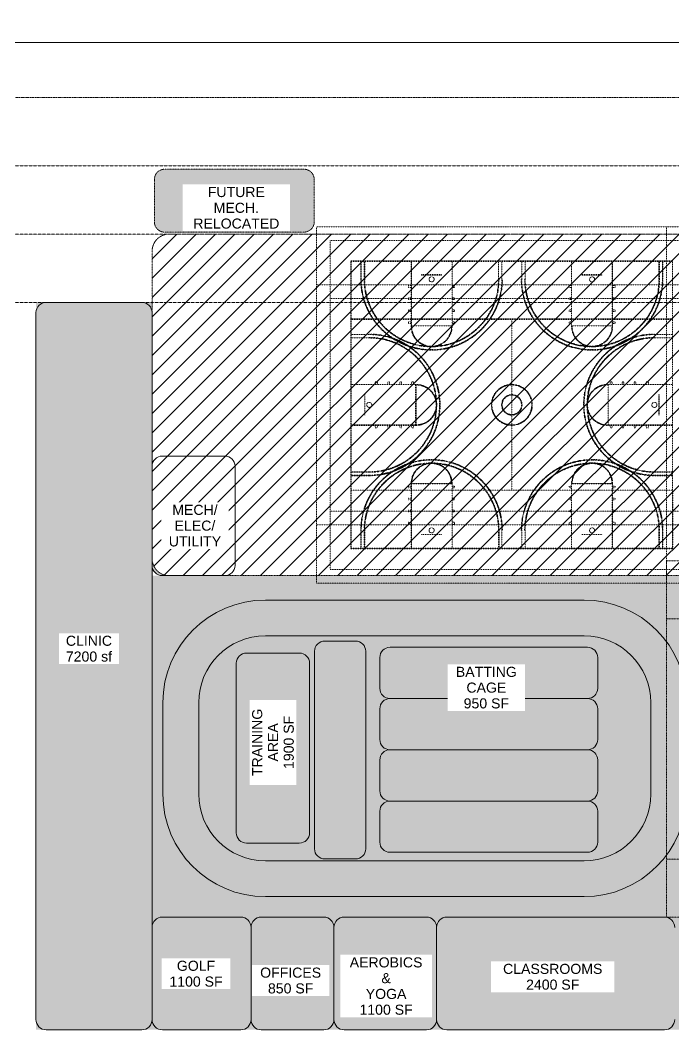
# Model space of a CAD drawing. Header units: inches. Extents: x 15868 to 47478, y -26121 to 7059.
# Drawn here: x 22333 to 24630, y -22746 to -19198 of the extents above; entities that cross this region are included whole.
import ezdxf

# ---------------------------------------------------------------- set-up
doc = ezdxf.new("R2010")
doc.units = ezdxf.units.IN
doc.header["$MEASUREMENT"] = 0
for name, pattern in [('Center', [1.25, 0.25, -0.1875, 0.625, -0.1875]), ('Dash 1_16_', [0.125, 0.0625, -0.0625]), ('Hidden', [0.28125, 0.1875, -0.09375]), ('Hidden 1_8_', [0.1875, 0.125, -0.0625])]:
    doc.linetypes.add(name, pattern=pattern)
for name, color, linetype, lineweight in [('A-ANNO-DIMS', 211, 'Continuous', 9), ('A-ANNO-DIMS-384', 211, 'Continuous', 9), ('A-DETL', 90, 'Continuous', 9), ('A-DETL-GENF', 92, 'Continuous', 9), ('A-DETL-HDLN', 90, 'Hidden 1_8_', 9), ('A-DETL-WIDE', 214, 'Continuous', 15), ('G-ANNO-TEXT', 231, 'Continuous', 9)]:
    doc.layers.add(name, color=color, linetype=linetype, lineweight=lineweight)
doc.styles.add('Arial', font='arial.ttf', dxfattribs={"height": 35.407186})
doc.dimstyles.new('Linear_-_3_32__Arial', dxfattribs={"dimscale": 12, "dimtxt": 36, "dimasz": 4, "dimexe": 3, "dimexo": 2, "dimgap": 2, "dimtad": 1, "dimdec": 0, "dimzin": 1, "dimdsep": 46, "dimlunit": 4, "dimtxsty": 'Arial', "dimblk1": 'OBLIQUE', "dimblk2": 'OBLIQUE', "dimsah": 1, "dimcen": 0.09, "dimdle": 3, "dimazin": 0, "dimtfac": 1, "dimtdec": 4, "dimtix": 1, "dimtmove": 0, "dimatfit": 3, "dimfxl": 1, "dimtvp": 1, "dimtfill": 1, "dimfrac": 2, "dimtolj": 1, "dimtzin": 0, "dimarcsym": 2})

# ---------------------------------------------------------------- blocks, each defined once
blk = doc.blocks.new('DIMBLOCK3-Level 1')
at = {"layer": 'A-ANNO-DIMS-384'}
for p, q in [((21068.4, -19446.1), (21068.4, -19241.2)), ((29109, -19446.1), (29109, -19241.2)), ((21032.4, -19277.2), (29145, -19277.2)), ((21068.4, -19277.2), (21068.4, -19446.1)), ((29109, -19277.2), (29109, -19446.1))]:
    blk.add_line(p, q, dxfattribs=at)
at = {"layer": 'A-ANNO-DIMS-384', "lineweight": 50}
for p, q in [((21068.4, -19277.2), (21092.4, -19253.2)), ((29109, -19277.2), (29133, -19253.2)), ((21068.4, -19277.2), (21044.4, -19301.2)), ((29109, -19277.2), (29085, -19301.2))]:
    blk.add_line(p, q, dxfattribs=at)
at = {"layer": 'A-ANNO-DIMS-384', "color": 0, "insert": (24998.7, -19207.2), "char_height": 35.41, "width": 216, "attachment_point": 1, "line_spacing_factor": 0.938532, "style": 'Arial', "bg_fill": 3, "box_fill_scale": 1.25, "bg_fill_color": 0, "bg_fill_transparency": 0}
blk.add_mtext('670\' - 1"', dxfattribs=at)
blk = doc.blocks.new('_Oblique')
at = {"color": 0, "linetype": 'ByBlock', "lineweight": -2}
blk.add_line((-0.5, -0.5), (0.5, 0.5), dxfattribs=at)

msp = doc.modelspace()

# ---------------------------------------------------------------- hatches: boundary and pattern name
at = {"layer": 'A-DETL-GENF'}
for color, points in [(7, [(22856.8, -19943.1), (23330.1, -19943.1), (23334.1, -19942.8), (23338.1, -19942.2), (23342, -19941), (23345.7, -19939.5), (23349.3, -19937.5), (23352.6, -19935.2), (23355.6, -19932.5), (23358.3, -19929.5), (23360.6, -19926.2), (23362.5, -19922.7), (23364.1, -19919), (23365.2, -19915.1), (23365.9, -19911.1), (23366.1, -19907.1), (23366.1, -19758.1), (23365.9, -19754), (23365.2, -19750), (23364.1, -19746.2), (23362.5, -19742.4), (23360.6, -19738.9), (23358.3, -19735.6), (23355.6, -19732.6), (23352.6, -19729.9), (23349.3, -19727.6), (23345.7, -19725.6), (23342, -19724.1), (23338.1, -19723), (23334.1, -19722.3), (23330.1, -19722.1), (22840.4, -19722.1), (22836.4, -19722.3), (22832.4, -19723), (22828.5, -19724.1), (22824.8, -19725.6), (22821.2, -19727.6), (22817.9, -19729.9), (22814.9, -19732.6), (22812.2, -19735.6), (22809.9, -19738.9), (22808, -19742.4), (22806.4, -19746.2), (22805.3, -19750), (22804.6, -19754), (22804.4, -19758.1), (22804.4, -19907.1), (22804.6, -19911.1), (22805.3, -19915.1), (22806.4, -19919), (22808, -19922.7), (22809.9, -19926.2), (22812.2, -19929.5), (22814.9, -19932.5), (22817.9, -19935.2), (22821.2, -19937.5), (22824.8, -19939.5), (22828.5, -19941), (22832.4, -19942.2), (22836.4, -19942.8), (22840.4, -19943.1), (22856.4, -19943.1)]), (7, [(24636.3, -22746.1), (26264.4, -22746.1), (26264.4, -22350.1), (25975.4, -22350.1), (25975.4, -21210.1), (25975.2, -21204.8), (25974.5, -21199.6), (25973.3, -21194.5), (25971.8, -21189.5), (25969.8, -21184.7), (25967.4, -21180.1), (25964.5, -21175.6), (25961.4, -21171.5), (25957.8, -21167.6), (25954, -21164.1), (25949.8, -21160.9), (25945.4, -21158.1), (25940.7, -21155.7), (25935.9, -21153.7), (25930.9, -21152.1), (25925.8, -21151), (25920.6, -21150.3), (25915.4, -21150.1), (22796.4, -21150.1), (22796.4, -20190.1), (22388.4, -20190.1), (22388.4, -22746.1), (24633.7, -22746.1)]), (8, [(22832.4, -21150.1), (22856.4, -21150.1), (22851.2, -21149.8), (22846, -21149.1), (22840.9, -21148), (22835.9, -21146.4), (22831, -21144.4), (22826.4, -21142), (22822, -21139.2), (22817.8, -21136), (22814, -21132.5), (22810.4, -21128.6), (22806.9, -21124), (22804.2, -21119.7), (22801.4, -21114.1), (22799.8, -21110), (22798.4, -21105.6), (22797.3, -21100.5), (22796.6, -21095.3), (22796.4, -21090.1), (22796.5, -21115.4), (22796.6, -21118.1), (22797.3, -21122.1), (22798.4, -21126), (22800, -21129.7), (22801.9, -21133.2), (22804.2, -21136.5), (22806.9, -21139.5), (22809.9, -21142.2), (22813.2, -21144.5), (22816.8, -21146.5), (22822, -21148.5), (22824.4, -21149.2), (22828.4, -21149.8)])]:
    msp.add_hatch(color=color, dxfattribs=at).paths.add_polyline_path(points, flags=0)
h = msp.add_hatch(dxfattribs=at)
h.set_pattern_fill('FP_1', color=9, style=0, pattern_type=2)
h.set_pattern_definition([(45, (0, 0), (-33.941125, 33.941125), [])])
h.paths.add_polyline_path([(26232.1, -22350.1), (27360.4, -22350.1), (27365.6, -22349.8), (27370.8, -22349.1), (27375.9, -22348), (27380.9, -22346.4), (27385.7, -22344.4), (27390.4, -22342), (27394.8, -22339.2), (27399, -22336), (27402.8, -22332.5), (27406.4, -22328.6), (27409.5, -22324.5), (27412.4, -22320.1), (27414.8, -22315.4), (27416.8, -22310.6), (27418.3, -22305.6), (27419.5, -22300.5), (27420.2, -22295.3), (27420.4, -22290.1), (27420.4, -20010.1), (27420.2, -20004.8), (27419.5, -19999.6), (27418.3, -19994.5), (27416.8, -19989.5), (27414.8, -19984.7), (27412.4, -19980.1), (27409.5, -19975.6), (27406.4, -19971.5), (27402.8, -19967.6), (27399, -19964.1), (27394.8, -19960.9), (27390.4, -19958.1), (27385.7, -19955.7), (27380.9, -19953.7), (27375.9, -19952.1), (27370.8, -19951), (27365.6, -19950.3), (27360.4, -19950.1), (22856.4, -19950.1), (22851.2, -19950.3), (22846, -19951), (22840.9, -19952.1), (22835.9, -19953.7), (22831, -19955.7), (22826.4, -19958.1), (22822, -19960.9), (22817.8, -19964.1), (22814, -19967.6), (22810.4, -19971.5), (22807.2, -19975.6), (22804.4, -19980.1), (22802, -19984.7), (22800, -19989.5), (22798.4, -19994.5), (22797.3, -19999.6), (22796.6, -20004.8), (22796.4, -20010.1), (22796.4, -21090.1), (22796.6, -21095.3), (22797.3, -21100.5), (22798.4, -21105.6), (22800, -21110.6), (22802, -21115.4), (22804.4, -21120.1), (22807.2, -21124.5), (22810.4, -21128.6), (22814, -21132.5), (22817.8, -21136), (22822.5, -21139.5), (22826.7, -21142.2), (22832.4, -21145), (22835.9, -21146.4), (22840.9, -21148), (22846, -21149.1), (22851.2, -21149.8), (22856.4, -21150.1), (25915.4, -21150.1), (25920.6, -21150.3), (25925.8, -21151), (25930.9, -21152.1), (25935.9, -21153.7), (25940.7, -21155.7), (25945.4, -21158.1), (25949.8, -21160.9), (25954, -21164.1), (25957.8, -21167.6), (25961.4, -21171.5), (25964.5, -21175.6), (25967.4, -21180.1), (25969.8, -21184.7), (25971.8, -21189.5), (25973.3, -21194.5), (25974.5, -21199.6), (25975.2, -21204.8), (25975.4, -21210.1), (25975.4, -22290.1), (25975.6, -22295.3), (25976.3, -22300.5), (25977.4, -22305.6), (25979, -22310.6), (25981, -22315.4), (25983.4, -22320.1), (25986.2, -22324.5), (25989.4, -22328.6), (25993, -22332.5), (25996.8, -22336), (26001, -22339.2), (26005.4, -22342), (26010, -22344.4), (26014.9, -22346.4), (26019.9, -22348), (26025, -22349.1), (26030.2, -22349.8), (26035.4, -22350.1), (26228.4, -22350.1)], flags=0)

# ---------------------------------------------------------------- linework, layer by layer
at = {"layer": 'A-DETL', "linetype": 'Center', "lineweight": 15}
msp.add_line((21068.4, -19470.1), (29109, -19470.1), dxfattribs=at)
at = {"layer": 'A-DETL', "linetype": 'Hidden', "lineweight": 15}
for p, q in [((21488.4, -19710.1), (28749, -19710.1)), ((21488.4, -19950.1), (28749, -19950.1)), ((21488.4, -20190.1), (28389, -20190.1))]:
    msp.add_line(p, q, dxfattribs=at)
at = {"layer": 'A-DETL', "linetype": 'Dash 1_16_'}
for p, q in [((23494.4, -20248.1), (23494.4, -20044.1)), ((23494.4, -20044.1), (24626.4, -20044.1)), ((23496.4, -20248.1), (23496.4, -20046.1)), ((23496.4, -20046.1), (24624.4, -20046.1)), ((23529.4, -20109.1), (23529.4, -20046.1)), ((23531.4, -20109.1), (23531.4, -20046.1)), ((23541.4, -20109.1), (23541.4, -20046.1)), ((23543.4, -20109.1), (23543.4, -20046.1)), ((23706.4, -20274.1), (23706.4, -20046.1)), ((23708.4, -20272.1), (23708.4, -20046.1)), ((23850.4, -20274.1), (23850.4, -20046.1)), ((24013.4, -20109.1), (24013.4, -20046.1)), ((24025.4, -20109.1), (24025.4, -20046.1)), ((24095.4, -20109.1), (24095.4, -20046.1)), ((24107.4, -20109.1), (24107.4, -20046.1)), ((24270.4, -20274.1), (24270.4, -20046.1)), ((24412.4, -20272.1), (24412.4, -20046.1)), ((24414.4, -20274.1), (24414.4, -20046.1)), ((24577.4, -20109.1), (24577.4, -20046.1)), ((24579.4, -20109.1), (24579.4, -20046.1)), ((24589.4, -20109.1), (24589.4, -20046.1)), ((24591.4, -20109.1), (24591.4, -20046.1)), ((24624.4, -20248.1), (24624.4, -20046.1)), ((23742.4, -20092.1), (23814.4, -20092.1)), ((23742.4, -20094.1), (23814.4, -20094.1)), ((24378.4, -20092.1), (24306.4, -20092.1)), ((24378.4, -20094.1), (24306.4, -20094.1)), ((23706.4, -20130.1), (23697.4, -20130.1)), ((23697.4, -20138.1), (23697.4, -20130.1)), ((23706.4, -20138.1), (23697.4, -20138.1)), ((23850.4, -20130.1), (23859.4, -20130.1)), ((23850.4, -20138.1), (23859.4, -20138.1)), ((23859.4, -20138.1), (23859.4, -20130.1)), ((24270.4, -20130.1), (24261.4, -20130.1)), ((24261.4, -20138.1), (24261.4, -20130.1)), ((24270.4, -20138.1), (24261.4, -20138.1)), ((24414.4, -20130.1), (24423.4, -20130.1)), ((24414.4, -20138.1), (24423.4, -20138.1)), ((24423.4, -20138.1), (24423.4, -20130.1)), ((23706.4, -20174.1), (23697.4, -20174.1)), ((23697.4, -20180.1), (23697.4, -20174.1)), ((23706.4, -20180.1), (23697.4, -20180.1)), ((23850.4, -20174.1), (23859.4, -20174.1)), ((23850.4, -20180.1), (23859.4, -20180.1)), ((23859.4, -20180.1), (23859.4, -20174.1)), ((24270.4, -20174.1), (24261.4, -20174.1)), ((24261.4, -20180.1), (24261.4, -20174.1)), ((24270.4, -20180.1), (24261.4, -20180.1)), ((24414.4, -20174.1), (24423.4, -20174.1)), ((24414.4, -20180.1), (24423.4, -20180.1)), ((24423.4, -20180.1), (24423.4, -20174.1)), ((23706.4, -20216.1), (23697.4, -20216.1)), ((23697.4, -20222.1), (23697.4, -20216.1)), ((23850.4, -20216.1), (23859.4, -20216.1)), ((23859.4, -20222.1), (23859.4, -20216.1)), ((24270.4, -20216.1), (24261.4, -20216.1)), ((24261.4, -20222.1), (24261.4, -20216.1)), ((24414.4, -20216.1), (24423.4, -20216.1)), ((24423.4, -20222.1), (24423.4, -20216.1)), ((24626.4, -20248.1), (23494.4, -20248.1)), ((23494.4, -20248.1), (23494.4, -20852.1)), ((23496.4, -20250.1), (23496.4, -20850.1)), ((24624.4, -20250.1), (23496.4, -20250.1)), ((23706.4, -20222.1), (23697.4, -20222.1)), ((23850.4, -20222.1), (23859.4, -20222.1)), ((24060.4, -20250.1), (24060.4, -20850.1)), ((24270.4, -20222.1), (24261.4, -20222.1)), ((24414.4, -20222.1), (24423.4, -20222.1)), ((24624.4, -20850.1), (24624.4, -20250.1)), ((23706.4, -20258.1), (23697.4, -20258.1)), ((23697.4, -20264.1), (23697.4, -20258.1)), ((23706.4, -20264.1), (23697.4, -20264.1)), ((23708.4, -20272.1), (23848.4, -20272.1)), ((23850.4, -20258.1), (23859.4, -20258.1)), ((23850.4, -20264.1), (23859.4, -20264.1)), ((23859.4, -20264.1), (23859.4, -20258.1)), ((24270.4, -20258.1), (24261.4, -20258.1)), ((24261.4, -20264.1), (24261.4, -20258.1)), ((24270.4, -20264.1), (24261.4, -20264.1)), ((24412.4, -20272.1), (24272.4, -20272.1)), ((24414.4, -20258.1), (24423.4, -20258.1)), ((24414.4, -20264.1), (24423.4, -20264.1)), ((24423.4, -20264.1), (24423.4, -20258.1)), ((23559.4, -20303.1), (23496.4, -20303.1)), ((23559.4, -20315.1), (23496.4, -20315.1)), ((24561.4, -20303.1), (24624.4, -20303.1)), ((24561.4, -20315.1), (24624.4, -20315.1)), ((23580.4, -20478.1), (23580.4, -20469.1)), ((23588.4, -20469.1), (23580.4, -20469.1)), ((23588.4, -20478.1), (23588.4, -20469.1)), ((23624.4, -20478.1), (23624.4, -20469.1)), ((23630.4, -20469.1), (23624.4, -20469.1)), ((23630.4, -20478.1), (23630.4, -20469.1)), ((23666.4, -20478.1), (23666.4, -20469.1)), ((23672.4, -20469.1), (23666.4, -20469.1)), ((23672.4, -20478.1), (23672.4, -20469.1)), ((23708.4, -20478.1), (23708.4, -20469.1)), ((23714.4, -20469.1), (23708.4, -20469.1)), ((23714.4, -20478.1), (23714.4, -20469.1)), ((24406.4, -20469.1), (24412.4, -20469.1)), ((24406.4, -20478.1), (24406.4, -20469.1)), ((24412.4, -20478.1), (24412.4, -20469.1)), ((24448.4, -20469.1), (24454.4, -20469.1)), ((24448.4, -20478.1), (24448.4, -20469.1)), ((24454.4, -20478.1), (24454.4, -20469.1)), ((24490.4, -20469.1), (24496.4, -20469.1)), ((24490.4, -20478.1), (24490.4, -20469.1)), ((24496.4, -20478.1), (24496.4, -20469.1)), ((24532.4, -20469.1), (24540.4, -20469.1)), ((24532.4, -20478.1), (24532.4, -20469.1)), ((24540.4, -20478.1), (24540.4, -20469.1)), ((23724.4, -20478.1), (23496.4, -20478.1)), ((23722.4, -20620.1), (23722.4, -20480.1)), ((23724.4, -20620.1), (23724.4, -20480.1)), ((24396.4, -20478.1), (24624.4, -20478.1)), ((24398.4, -20620.1), (24398.4, -20480.1)), ((23544.4, -20586.1), (23544.4, -20514.1)), ((24576.4, -20586.1), (24576.4, -20514.1)), ((24578.4, -20586.1), (24578.4, -20514.1)), ((23722.4, -20620.1), (23496.4, -20620.1)), ((23724.4, -20622.1), (23496.4, -20622.1)), ((23580.4, -20622.1), (23580.4, -20631.1)), ((23588.4, -20631.1), (23580.4, -20631.1)), ((23588.4, -20622.1), (23588.4, -20631.1)), ((23624.4, -20622.1), (23624.4, -20631.1)), ((23630.4, -20631.1), (23624.4, -20631.1)), ((23630.4, -20622.1), (23630.4, -20631.1)), ((23666.4, -20622.1), (23666.4, -20631.1)), ((23672.4, -20631.1), (23666.4, -20631.1)), ((23672.4, -20622.1), (23672.4, -20631.1)), ((23708.4, -20622.1), (23708.4, -20631.1)), ((23714.4, -20631.1), (23708.4, -20631.1)), ((23714.4, -20622.1), (23714.4, -20631.1)), ((24396.4, -20622.1), (24624.4, -20622.1)), ((24398.4, -20620.1), (24624.4, -20620.1)), ((24406.4, -20622.1), (24406.4, -20631.1)), ((24406.4, -20631.1), (24412.4, -20631.1)), ((24412.4, -20622.1), (24412.4, -20631.1)), ((24448.4, -20622.1), (24448.4, -20631.1)), ((24448.4, -20631.1), (24454.4, -20631.1)), ((24454.4, -20622.1), (24454.4, -20631.1)), ((24490.4, -20622.1), (24490.4, -20631.1)), ((24490.4, -20631.1), (24496.4, -20631.1)), ((24496.4, -20622.1), (24496.4, -20631.1)), ((24532.4, -20622.1), (24532.4, -20631.1)), ((24532.4, -20631.1), (24540.4, -20631.1)), ((24540.4, -20622.1), (24540.4, -20631.1)), ((23559.4, -20785.1), (23496.4, -20785.1)), ((23559.4, -20787.1), (23496.4, -20787.1)), ((24561.4, -20785.1), (24624.4, -20785.1)), ((24561.4, -20787.1), (24624.4, -20787.1)), ((23559.4, -20797.1), (23496.4, -20797.1)), ((23559.4, -20799.1), (23496.4, -20799.1)), ((24561.4, -20797.1), (24624.4, -20797.1)), ((24561.4, -20799.1), (24624.4, -20799.1)), ((23494.4, -20852.1), (23494.4, -21056.1)), ((23496.4, -20850.1), (24624.4, -20850.1)), ((23496.4, -20852.1), (23496.4, -21054.1)), ((23697.4, -20836.1), (23697.4, -20842.1)), ((23706.4, -20836.1), (23697.4, -20836.1)), ((23706.4, -20842.1), (23697.4, -20842.1)), ((23706.4, -20826.1), (23706.4, -21054.1)), ((23708.4, -20826.1), (23848.4, -20826.1)), ((23708.4, -20828.1), (23848.4, -20828.1)), ((23708.4, -20828.1), (23708.4, -21054.1)), ((23850.4, -20826.1), (23850.4, -21054.1)), ((23850.4, -20836.1), (23859.4, -20836.1)), ((23850.4, -20842.1), (23859.4, -20842.1)), ((23859.4, -20836.1), (23859.4, -20842.1)), ((24261.4, -20836.1), (24261.4, -20842.1)), ((24270.4, -20836.1), (24261.4, -20836.1)), ((24270.4, -20842.1), (24261.4, -20842.1)), ((24270.4, -20826.1), (24270.4, -21054.1)), ((24412.4, -20826.1), (24272.4, -20826.1)), ((24412.4, -20828.1), (24272.4, -20828.1)), ((24412.4, -20828.1), (24412.4, -21054.1)), ((24414.4, -20826.1), (24414.4, -21054.1)), ((24414.4, -20836.1), (24423.4, -20836.1)), ((24414.4, -20842.1), (24423.4, -20842.1)), ((24423.4, -20836.1), (24423.4, -20842.1)), ((24624.4, -20852.1), (24624.4, -21054.1)), ((24626.4, -20852.1), (24626.4, -21056.1)), ((23697.4, -20878.1), (23697.4, -20884.1)), ((23706.4, -20878.1), (23697.4, -20878.1)), ((23706.4, -20884.1), (23697.4, -20884.1)), ((23850.4, -20878.1), (23859.4, -20878.1)), ((23850.4, -20884.1), (23859.4, -20884.1)), ((23859.4, -20878.1), (23859.4, -20884.1)), ((24261.4, -20878.1), (24261.4, -20884.1)), ((24270.4, -20878.1), (24261.4, -20878.1)), ((24270.4, -20884.1), (24261.4, -20884.1)), ((24414.4, -20878.1), (24423.4, -20878.1)), ((24414.4, -20884.1), (24423.4, -20884.1)), ((24423.4, -20878.1), (24423.4, -20884.1)), ((23697.4, -20920.1), (23697.4, -20926.1)), ((23706.4, -20920.1), (23697.4, -20920.1)), ((23706.4, -20926.1), (23697.4, -20926.1)), ((23850.4, -20920.1), (23859.4, -20920.1)), ((23850.4, -20926.1), (23859.4, -20926.1)), ((23859.4, -20920.1), (23859.4, -20926.1)), ((24261.4, -20920.1), (24261.4, -20926.1)), ((24270.4, -20920.1), (24261.4, -20920.1)), ((24270.4, -20926.1), (24261.4, -20926.1)), ((24414.4, -20920.1), (24423.4, -20920.1)), ((24414.4, -20926.1), (24423.4, -20926.1)), ((24423.4, -20920.1), (24423.4, -20926.1)), ((23697.4, -20962.1), (23697.4, -20970.1)), ((23706.4, -20962.1), (23697.4, -20962.1)), ((23850.4, -20962.1), (23859.4, -20962.1)), ((23859.4, -20962.1), (23859.4, -20970.1)), ((24261.4, -20962.1), (24261.4, -20970.1)), ((24270.4, -20962.1), (24261.4, -20962.1)), ((24414.4, -20962.1), (24423.4, -20962.1)), ((24423.4, -20962.1), (24423.4, -20970.1)), ((23529.4, -20991.1), (23529.4, -21054.1)), ((23531.4, -20991.1), (23531.4, -21054.1)), ((23541.4, -20991.1), (23541.4, -21054.1)), ((23543.4, -20991.1), (23543.4, -21054.1)), ((23706.4, -20970.1), (23697.4, -20970.1)), ((23850.4, -20970.1), (23859.4, -20970.1)), ((24013.4, -20991.1), (24013.4, -21054.1)), ((24015.4, -20991.1), (24015.4, -21054.1)), ((24025.4, -20991.1), (24025.4, -21054.1)), ((24095.4, -20991.1), (24095.4, -21054.1)), ((24107.4, -20991.1), (24107.4, -21054.1)), ((24270.4, -20970.1), (24261.4, -20970.1)), ((24414.4, -20970.1), (24423.4, -20970.1)), ((24577.4, -20991.1), (24577.4, -21054.1)), ((24579.4, -20991.1), (24579.4, -21054.1)), ((24589.4, -20991.1), (24589.4, -21054.1)), ((24591.4, -20991.1), (24591.4, -21054.1)), ((23742.4, -21006.1), (23814.4, -21006.1)), ((24378.4, -21006.1), (24306.4, -21006.1)), ((23494.4, -21056.1), (24626.4, -21056.1)), ((23496.4, -21054.1), (24624.4, -21054.1))]:
    msp.add_line(p, q, dxfattribs=at)
for centre, radius in [((23778.4, -20109.1), 9), ((24342.4, -20109.1), 9), ((24060.4, -20550.1), 72), ((24060.4, -20550.1), 70), ((24060.4, -20550.1), 36), ((24060.4, -20550.1), 34), ((23559.4, -20550.1), 9), ((24561.4, -20550.1), 9), ((23778.4, -20991.1), 9), ((24342.4, -20991.1), 9)]:
    msp.add_circle(centre, radius, dxfattribs=at)
for centre, radius, start, end in [((23778.4, -20109.1), 249, 180, 270), ((23778.4, -20109.1), 247, 180, 270), ((23778.4, -20109.1), 237, 180, 270), ((23778.4, -20109.1), 235, 180, 270), ((23778.4, -20109.1), 247, 270, 0), ((23778.4, -20109.1), 249, 270, 0), ((23778.4, -20109.1), 235, 270, 0), ((23778.4, -20109.1), 237, 270, 0), ((24342.4, -20109.1), 249, 180, 270), ((24342.4, -20109.1), 247, 180, 270), ((24342.4, -20109.1), 237, 180, 270), ((24342.4, -20109.1), 235, 180, 270), ((24342.4, -20109.1), 247, 270, 0), ((24342.4, -20109.1), 249, 270, 0), ((24342.4, -20109.1), 235, 270, 0), ((24342.4, -20109.1), 237, 270, 0), ((23778.4, -20274.1), 72, 180, 0), ((23778.4, -20274.1), 70, 180, 0), ((24342.4, -20274.1), 72, 180, 0), ((24342.4, -20274.1), 70, 180, 360), ((23559.4, -20550.1), 249, 0, 90), ((23559.4, -20550.1), 247, 0, 90), ((23559.4, -20550.1), 237, 0, 90), ((23559.4, -20550.1), 235, 0, 90), ((24561.4, -20550.1), 249, 90, 180), ((24561.4, -20550.1), 247, 90, 180), ((24561.4, -20550.1), 237, 90, 180), ((24561.4, -20550.1), 235, 90, 180), ((23724.4, -20550.1), 72, 270, 90), ((23724.4, -20550.1), 70, 270, 90), ((24396.4, -20550.1), 72, 90, 270), ((24396.4, -20550.1), 70, 90, 270), ((23559.4, -20550.1), 247, 270, 0), ((23559.4, -20550.1), 249, 270, 0), ((23559.4, -20550.1), 235, 270, 0), ((23559.4, -20550.1), 237, 270, 0), ((24561.4, -20550.1), 249, 180, 270), ((24561.4, -20550.1), 247, 180, 270), ((24561.4, -20550.1), 237, 180, 270), ((24561.4, -20550.1), 235, 180, 270), ((23778.4, -20991.1), 249, 90, 180), ((23778.4, -20991.1), 247, 90, 180), ((23778.4, -20991.1), 249, 0, 90), ((23778.4, -20991.1), 247, 0, 90), ((24342.4, -20991.1), 249, 90, 180), ((24342.4, -20991.1), 247, 90, 180), ((24342.4, -20991.1), 249, 360, 90), ((24342.4, -20991.1), 247, 360, 90), ((23778.4, -20991.1), 237, 90, 180), ((23778.4, -20991.1), 235, 90, 180), ((23778.4, -20826.1), 72, 0, 180), ((23778.4, -20826.1), 70, 0, 180), ((23778.4, -20991.1), 237, 0, 90), ((23778.4, -20991.1), 235, 0, 90), ((24342.4, -20991.1), 237, 90, 180), ((24342.4, -20991.1), 235, 90, 180), ((24342.4, -20826.1), 72, 0, 180), ((24342.4, -20826.1), 70, 0, 180), ((24342.4, -20991.1), 237, 0, 90), ((24342.4, -20991.1), 235, 0, 90)]:
    msp.add_arc(centre, radius, start, end, dxfattribs=at)
at = {"layer": 'A-DETL-HDLN'}
for p, q in [((23330.1, -19722.1), (22840.4, -19722.1)), ((22804.4, -19758.1), (22804.4, -19907.1)), ((23366.1, -19907.1), (23366.1, -19758.1)), ((22840.4, -19943.1), (23330.1, -19943.1)), ((27360.4, -19950.1), (22856.4, -19950.1)), ((22796.4, -20010.1), (22796.4, -21090.1)), ((25975.4, -21098.1), (24603.4, -21098.1)), ((24603.4, -21098.1), (24603.4, -21150.1)), ((22856.4, -21150.1), (25915.4, -21150.1)), ((24603.4, -21150.1), (24603.4, -22350.1)), ((25975.4, -21302.1), (24603.4, -21302.1)), ((25975.4, -22146.1), (24603.4, -22146.1)), ((24603.4, -22350.1), (25975.4, -22350.1))]:
    msp.add_line(p, q, dxfattribs=at)
at = {"layer": 'A-DETL-HDLN', "linetype": 'Dash 1_16_'}
for p, q in [((24746.4, -19924.1), (23374.4, -19924.1)), ((23374.4, -19924.1), (23374.4, -19950.1)), ((25975.4, -19924.1), (24603.4, -19924.1)), ((24603.4, -19924.1), (24603.4, -19950.1)), ((23374.4, -19950.1), (23374.4, -21150.1)), ((23422.4, -19972.1), (23422.4, -21128.1)), ((24698.4, -19972.1), (23422.4, -19972.1)), ((24603.4, -19950.1), (24603.4, -21150.1)), ((24746.4, -20128.1), (23374.4, -20128.1)), ((25975.4, -20128.1), (24603.4, -20128.1)), ((24698.4, -20176.1), (23422.4, -20176.1)), ((24698.4, -20924.1), (23422.4, -20924.1)), ((24746.4, -20972.1), (23374.4, -20972.1)), ((25975.4, -20972.1), (24603.4, -20972.1)), ((23422.4, -21128.1), (24698.4, -21128.1)), ((23374.4, -21150.1), (23374.4, -21176.1)), ((23374.4, -21176.1), (24746.4, -21176.1)), ((24603.4, -21150.1), (24603.4, -21176.1)), ((24603.4, -21176.1), (25964.8, -21176.1))]:
    msp.add_line(p, q, dxfattribs=at)
at = {"layer": 'A-DETL-HDLN'}
for centre, radius, start, end in [((22840.4, -19758.1), 36, 90, 180), ((23330.1, -19758.1), 36, 0, 90), ((22840.4, -19907.1), 36, 180, 270), ((23330.1, -19907.1), 36, 270, 0), ((22856.4, -20010.1), 60, 90, 180), ((22856.4, -21090.1), 60, 180, 270)]:
    msp.add_arc(centre, radius, start, end, dxfattribs=at)
at = {"layer": 'A-DETL-WIDE'}
for p, q in [((22760.4, -20190.1), (22424.4, -20190.1)), ((22388.4, -20226.1), (22388.4, -22710.1)), ((22796.4, -22710.1), (22796.4, -20226.1)), ((23051.7, -20729.9), (22832.4, -20729.9)), ((22796.4, -20765.9), (22796.4, -21114.1)), ((23087.7, -21114.1), (23087.7, -20765.9)), ((22832.4, -21150.1), (23051.7, -21150.1)), ((24314.4, -21236.1), (23194.3, -21236.1)), ((23194.3, -21362.1), (24314.4, -21362.1)), ((23511.2, -21380.1), (23403.1, -21380.1)), ((23313.7, -21422.1), (23128.1, -21422.1)), ((23367.1, -21416.1), (23367.1, -22109.8)), ((23547.2, -22109.8), (23547.2, -21416.1)), ((24326.3, -21401.9), (23632.5, -21401.9)), ((23092.1, -21458.1), (23092.1, -22054.1)), ((23349.7, -22054.1), (23349.7, -21458.1)), ((23596.5, -21437.9), (23596.5, -21546)), ((24362.3, -21546), (24362.3, -21437.9)), ((22834.3, -21596.1), (22834.3, -21918.1)), ((22960.3, -21918.1), (22960.3, -21596.1)), ((23632.5, -21582), (24326.3, -21582)), ((24326.3, -21582), (23632.5, -21582)), ((24548.4, -21596.1), (24548.4, -21918.1)), ((23596.5, -21618), (23596.5, -21726)), ((24362.3, -21726), (24362.3, -21618)), ((23632.5, -21762), (24326.3, -21762)), ((24326.3, -21762), (23632.5, -21762)), ((23596.5, -21798), (23596.5, -21906.1)), ((24362.3, -21906.1), (24362.3, -21798)), ((23632.5, -21942.1), (24326.3, -21942.1)), ((24326.3, -21942.1), (23632.5, -21942.1)), ((23596.5, -21978.1), (23596.5, -22086.2)), ((24362.3, -22086.2), (24362.3, -21978.1)), ((23128.1, -22090.1), (23313.7, -22090.1)), ((23632.5, -22122.2), (24326.3, -22122.2)), ((24314.4, -22152.1), (23194.3, -22152.1)), ((23403.1, -22145.8), (23511.2, -22145.8)), ((23194.3, -22278.1), (24314.4, -22278.1)), ((23108.1, -22350.1), (22832.4, -22350.1)), ((23399.4, -22350.1), (23180.1, -22350.1)), ((23760.2, -22350.1), (23471.4, -22350.1)), ((24596.8, -22350.1), (23832.2, -22350.1)), ((22796.4, -22386.1), (22796.4, -22710.1)), ((23144.1, -22386.1), (23144.1, -22710.1)), ((23144.1, -22710.1), (23144.1, -22386.1)), ((23435.4, -22710.1), (23435.4, -22386.1)), ((23435.4, -22386.1), (23435.4, -22710.1)), ((23796.2, -22710.1), (23796.2, -22386.1)), ((23796.2, -22386.1), (23796.2, -22710.1)), ((22424.4, -22746.1), (22760.4, -22746.1)), ((22832.4, -22746.1), (23108.1, -22746.1)), ((23180.1, -22746.1), (23399.4, -22746.1)), ((23471.4, -22746.1), (23760.2, -22746.1)), ((23832.2, -22746.1), (24596.8, -22746.1))]:
    msp.add_line(p, q, dxfattribs=at)
for centre, radius, start, end in [((22424.4, -20226.1), 36, 90, 180), ((22760.4, -20226.1), 36, 0, 90), ((22832.4, -20765.9), 36, 90, 180), ((23051.7, -20765.9), 36, 0, 90), ((22832.4, -21114.1), 36, 180, 270), ((23051.7, -21114.1), 36, 270, 0), ((23194.3, -21596.1), 360, 90, 180), ((24314.4, -21596.1), 360, 360, 90), ((23194.3, -21596.1), 234, 90, 180), ((23403.1, -21416.1), 36, 90, 180), ((23511.2, -21416.1), 36, 0, 90), ((24314.4, -21596.1), 234, 360, 90), ((23128.1, -21458.1), 36, 90, 180), ((23313.7, -21458.1), 36, 0, 90), ((23632.5, -21437.9), 36, 90, 180), ((24326.3, -21437.9), 36, 0, 90), ((23632.5, -21546), 36, 180, 270), ((24326.3, -21546), 36, 270, 0), ((23632.5, -21618), 36, 90, 180), ((24326.3, -21618), 36, 0, 90), ((23632.5, -21726), 36, 180, 270), ((24326.3, -21726), 36, 270, 0), ((23632.5, -21798), 36, 90, 180), ((24326.3, -21798), 36, 0, 90), ((23194.3, -21918.1), 360, 180, 270), ((23194.3, -21918.1), 234, 180, 270), ((23632.5, -21906.1), 36, 180, 270), ((24314.4, -21918.1), 360, 270, 0), ((24314.4, -21918.1), 234, 270, 0), ((24326.3, -21906.1), 36, 270, 0), ((23632.5, -21978.1), 36, 90, 180), ((24326.3, -21978.1), 36, 0, 90), ((23128.1, -22054.1), 36, 180, 270), ((23313.7, -22054.1), 36, 270, 0), ((23632.5, -22086.2), 36, 180, 270), ((24326.3, -22086.2), 36, 270, 0), ((23403.1, -22109.8), 36, 180, 270), ((23511.2, -22109.8), 36, 270, 0), ((22832.4, -22386.1), 36, 90, 180), ((23108.1, -22386.1), 36, 0, 90), ((23180.1, -22386.1), 36, 90, 180), ((23399.4, -22386.1), 36, 0, 90), ((23471.4, -22386.1), 36, 90, 180), ((23760.2, -22386.1), 36, 0, 90), ((23832.2, -22386.1), 36, 90, 180), ((24596.8, -22386.1), 36, 0, 90), ((22424.4, -22710.1), 36, 180, 270), ((22760.4, -22710.1), 36, 270, 0), ((22832.4, -22710.1), 36, 180, 270), ((23108.1, -22710.1), 36, 270, 0), ((23180.1, -22710.1), 36, 180, 270), ((23399.4, -22710.1), 36, 270, 0), ((23471.4, -22710.1), 36, 180, 270), ((23760.2, -22710.1), 36, 270, 0), ((23832.2, -22710.1), 36, 180, 270), ((24596.8, -22710.1), 36, 270, 0)]:
    msp.add_arc(centre, radius, start, end, dxfattribs=at)

# ---------------------------------------------------------------- next in the draw order: texts
at = {"layer": 'G-ANNO-TEXT', "color": 7, "char_height": 35.41, "attachment_point": 2, "line_spacing_factor": 0.938532, "style": 'Arial', "bg_fill": 3, "box_fill_scale": 1.25, "bg_fill_color": 0, "bg_fill_transparency": 0}
for s, insert, width in [('FUTURE\\PMECH.\\PRELOCATED', (23092.4, -19784.5), 359.424), ('MECH/\\PELEC/\\PUTILITY\\P', (22947, -20901.3), 218.16), ('CLINIC\\P7200 sf', (22574.5, -21361.3), 193.536), ('BATTING\\PCAGE\\P950 SF', (23970.9, -21470.5), 254.88), ('AEROBICS\\P&\\PYOGA\\P1100 SF', (23618.6, -22491.4), 304.128), ('GOLF\\P1100 SF', (22950.7, -22503.4), 222.912), ('OFFICES\\P850 SF', (23283.2, -22527.4), 254.88), ('CLASSROOMS\\P2400 SF', (24204.1, -22514.2), 415.152)]:
    msp.add_mtext(s, dxfattribs=dict(at, insert=insert, width=width))
at = {"layer": 'G-ANNO-TEXT', "color": 7, "insert": (23147.9, -21736.1), "char_height": 35.41, "width": 280.8, "attachment_point": 2, "rotation": 90, "line_spacing_factor": 0.938532, "style": 'Arial', "bg_fill": 3, "box_fill_scale": 1.25, "bg_fill_color": 0, "bg_fill_transparency": 0}
msp.add_mtext('TRAINING\\PAREA\\P1900 SF', dxfattribs=at)

# ---------------------------------------------------------------- next in the draw order: dimensions: what is measured, and where the dimension line sits
at = {"layer": 'A-ANNO-DIMS'}
dim = msp.add_linear_dim(base=(29109, -19277.2), p1=(21068.4, -19470.1), p2=(29109, -19470.1), dimstyle='Linear_-_3_32__Arial', override={"dimpost": '<>', "dimfxl": 8040.6}, dxfattribs=at)
dim.commit()
dim.dimension.update_dxf_attribs({"geometry": 'DIMBLOCK3-Level 1', "text_midpoint": (25088.7, -19235.1)})

doc.saveas('drawing.dxf')
